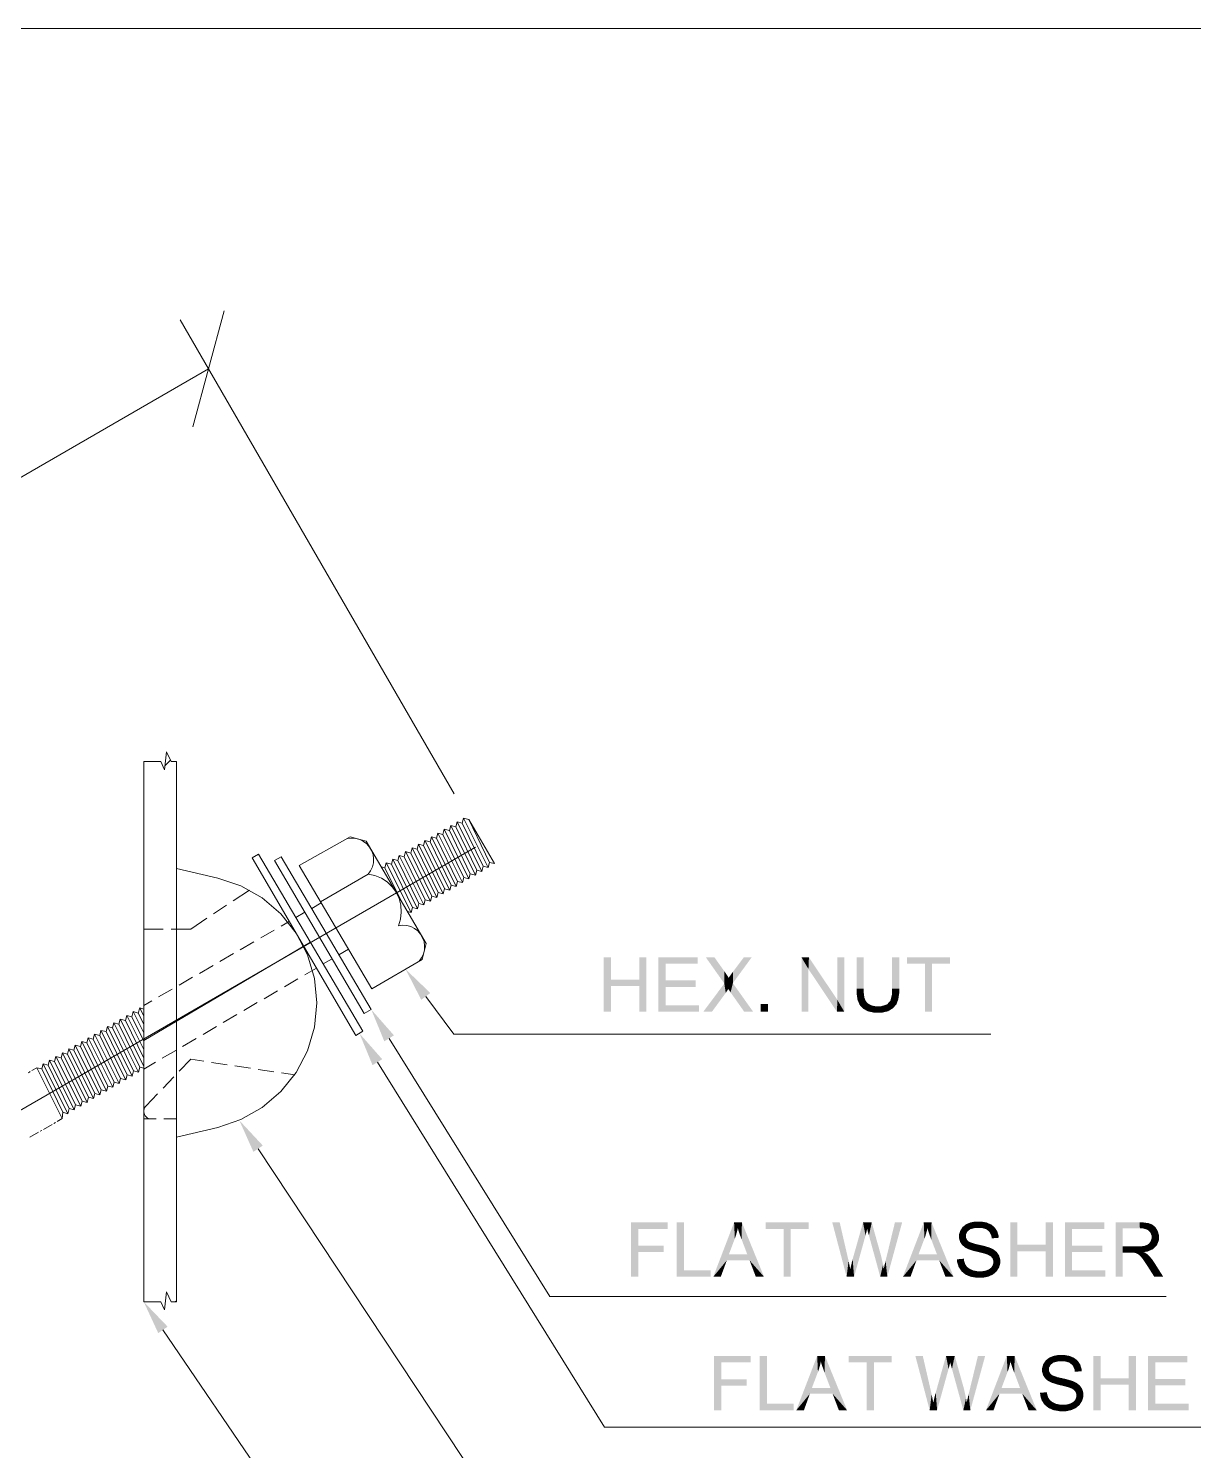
# Model space of a CAD drawing. Header units: millimetres. Extents: x 2 to 579, y 1 to 405.
# Drawn here: x 251.47 to 270, y 109.97 to 132.58 of the extents above; entities that cross this region are included whole.
import ezdxf

# ---------------------------------------------------------------- set-up
doc = ezdxf.new("R2010")
doc.units = ezdxf.units.MM
doc.linetypes.add('XKITLINE00', pattern=[0])
doc.layers.add('LinkedObject', color=7, linetype='Continuous', lineweight=0)

# ---------------------------------------------------------------- blocks, each defined once
blk = doc.blocks.new('*A4')
at = {"layer": 'LinkedObject'}
for color, points in [(7, [(260.732, 117.457), (260.618, 116.948), (260.618, 117.812)]), (7, [(260.732, 117.457), (260.618, 117.812), (260.732, 117.812)]), (7, [(261.296, 117.812), (261.182, 117.457), (261.182, 117.812)]), (7, [(261.182, 117.355), (261.182, 117.457), (261.296, 117.812)]), (7, [(261.182, 117.355), (261.296, 117.812), (261.296, 116.948)]), (7, [(261.602, 117.445), (261.488, 116.948), (261.488, 117.812)]), (7, [(261.602, 117.445), (261.488, 117.812), (261.602, 117.71)]), (7, [(262.112, 117.71), (261.488, 117.812), (262.112, 117.812)]), (7, [(261.602, 117.71), (261.488, 117.812), (262.112, 117.71)]), (7, [(262.379, 117.812), (262.536, 117.396), (262.242, 117.812)]), (7, [(262.536, 117.591), (262.536, 117.396), (262.379, 117.812)]), (7, [(262.671, 117.402), (262.672, 117.582), (262.97, 117.812)]), (7, [(262.97, 117.812), (262.672, 117.582), (262.846, 117.812)]), (7, [(263.763, 117.812), (263.873, 117.626), (263.763, 116.948)]), (7, [(263.873, 117.626), (263.763, 117.812), (263.881, 117.812)]), (7, [(263.873, 117.626), (263.881, 117.812), (264.326, 116.948)]), (7, [(264.326, 116.948), (263.881, 117.812), (264.334, 117.134)]), (7, [(264.443, 117.812), (264.334, 117.134), (264.334, 117.812)]), (7, [(264.443, 116.948), (264.334, 117.134), (264.443, 117.812)]), (7, [(264.752, 117.812), (264.638, 117.313), (264.638, 117.812)]), (7, [(264.752, 117.313), (264.638, 117.313), (264.752, 117.812)]), (7, [(265.317, 117.812), (265.203, 117.313), (265.203, 117.812)]), (7, [(265.317, 117.313), (265.203, 117.313), (265.317, 117.812)]), (7, [(265.442, 117.812), (265.726, 117.71), (265.442, 117.71)]), (7, [(265.84, 117.71), (265.726, 117.71), (265.442, 117.812)]), (7, [(265.84, 117.71), (265.442, 117.812), (266.126, 117.812)]), (7, [(265.84, 117.71), (266.126, 117.812), (266.126, 117.71)]), (6, [(257.861, 117.246), (257.717, 117.138), (257.467, 117.625)]), (7, [(262.561, 117.556), (262.536, 117.396), (262.536, 117.591)]), (7, [(262.672, 117.582), (262.671, 117.402), (262.653, 117.556)]), (7, [(263.763, 116.948), (263.873, 117.626), (263.873, 116.948)]), (7, [(265.726, 116.948), (265.84, 117.71), (265.84, 116.948)]), (7, [(265.726, 117.71), (265.84, 117.71), (265.726, 116.948)]), (7, [(260.732, 117.355), (260.618, 116.948), (260.732, 117.457)]), (7, [(260.618, 116.948), (260.732, 117.355), (260.732, 116.948)]), (7, [(260.732, 117.457), (261.182, 117.355), (260.732, 117.355)]), (7, [(261.182, 117.457), (261.182, 117.355), (260.732, 117.457)]), (7, [(261.182, 117.355), (261.296, 116.948), (261.182, 116.948)]), (7, [(261.602, 117.343), (261.488, 116.948), (261.602, 117.445)]), (7, [(262.08, 117.343), (261.602, 117.445), (262.08, 117.445)]), (7, [(261.602, 117.343), (261.602, 117.445), (262.08, 117.343)]), (7, [(262.536, 117.396), (262.558, 117.247), (262.202, 116.948)]), (7, [(262.595, 117.504), (262.536, 117.396), (262.561, 117.556)]), (7, [(262.605, 117.485), (262.536, 117.396), (262.595, 117.504)]), (7, [(262.536, 117.396), (262.605, 117.485), (262.671, 117.402)]), (7, [(262.671, 117.402), (262.599, 117.309), (262.536, 117.396)]), (7, [(262.558, 117.247), (262.536, 117.396), (262.564, 117.256)]), (7, [(262.564, 117.256), (262.536, 117.396), (262.585, 117.287)]), (7, [(262.585, 117.287), (262.536, 117.396), (262.599, 117.309)]), (7, [(262.599, 117.309), (262.671, 117.402), (262.608, 117.296)]), (7, [(262.619, 117.508), (262.671, 117.402), (262.605, 117.485)]), (7, [(262.608, 117.296), (262.671, 117.402), (262.626, 117.269)]), (7, [(262.653, 117.556), (262.671, 117.402), (262.619, 117.508)]), (7, [(262.626, 117.269), (262.671, 117.402), (262.635, 117.256)]), (7, [(262.635, 117.256), (262.671, 117.402), (262.852, 116.948)]), (7, [(262.852, 116.948), (262.671, 117.402), (262.994, 116.948)]), (7, [(261.602, 117.05), (261.488, 116.948), (261.602, 117.343)]), (7, [(262.202, 116.948), (262.558, 117.247), (262.339, 116.948)]), (7, [(264.334, 117.134), (264.443, 116.948), (264.326, 116.948)]), (7, [(264.752, 117.313), (264.638, 117.244), (264.638, 117.313)]), (7, [(264.752, 117.257), (264.638, 117.244), (264.752, 117.313)]), (7, [(264.752, 117.257), (264.671, 117.096), (264.638, 117.244)]), (7, [(264.638, 117.244), (264.671, 117.096), (264.654, 117.136)]), (7, [(264.762, 117.174), (264.671, 117.096), (264.752, 117.257)]), (7, [(264.671, 117.096), (264.762, 117.174), (264.773, 117.147)]), (7, [(264.783, 117.12), (264.671, 117.096), (264.773, 117.147)]), (7, [(264.783, 117.12), (264.781, 116.975), (264.671, 117.096)]), (7, [(264.819, 117.079), (264.781, 116.975), (264.783, 117.12)]), (7, [(265.287, 117.106), (265.149, 117.093), (265.176, 117.122)]), (7, [(265.176, 117.122), (265.317, 117.313), (265.287, 117.106)]), (7, [(265.203, 117.232), (265.317, 117.313), (265.176, 117.122)]), (7, [(265.317, 117.313), (265.203, 117.232), (265.203, 117.313)]), (7, [(265.287, 117.106), (265.317, 117.313), (265.302, 117.144)]), (7, [(265.302, 117.144), (265.317, 117.313), (265.317, 117.247)]), (6, [(257.283, 116.572), (257.13, 116.477), (256.922, 116.983)]), (7, [(261.488, 116.948), (261.602, 117.05), (262.132, 116.948)]), (7, [(262.132, 116.948), (261.602, 117.05), (262.132, 117.05)]), (7, [(263.232, 117.069), (263.111, 116.948), (263.111, 117.069)]), (7, [(263.232, 116.948), (263.111, 116.948), (263.232, 117.069)]), (7, [(264.671, 117.096), (264.781, 116.975), (264.687, 117.056)]), (7, [(264.687, 117.056), (264.781, 116.975), (264.742, 116.996)]), (7, [(264.781, 116.975), (264.819, 117.079), (264.845, 117.065)]), (7, [(264.87, 117.05), (264.781, 116.975), (264.845, 117.065)]), (7, [(264.87, 117.05), (264.979, 116.933), (264.781, 116.975)]), (7, [(264.781, 116.975), (264.979, 116.933), (264.819, 116.954)]), (7, [(264.819, 116.954), (264.979, 116.933), (264.919, 116.933)]), (7, [(264.932, 117.036), (264.979, 116.933), (264.87, 117.05)]), (7, [(264.979, 116.933), (264.932, 117.036), (264.969, 117.036)]), (7, [(265.032, 117.036), (264.979, 116.933), (264.969, 117.036)]), (7, [(264.979, 116.933), (265.032, 117.036), (265.042, 116.933)]), (7, [(265.181, 116.981), (265.032, 117.036), (265.122, 117.064)]), (7, [(265.143, 116.957), (265.032, 117.036), (265.181, 116.981)]), (7, [(265.042, 116.933), (265.032, 117.036), (265.143, 116.957)]), (7, [(265.149, 117.093), (265.219, 117.005), (265.122, 117.064)]), (7, [(265.122, 117.064), (265.219, 117.005), (265.181, 116.981)]), (7, [(265.273, 117.067), (265.149, 117.093), (265.287, 117.106)]), (7, [(265.219, 117.005), (265.149, 117.093), (265.273, 117.067)]), (6, [(257.096, 116.193), (256.943, 116.098), (256.734, 116.604)]), (6, [(255.198, 114.82), (255.048, 114.721), (254.825, 115.22)]), (7, [(261.167, 113.228), (261.053, 112.734), (261.053, 113.598)]), (7, [(261.167, 113.228), (261.053, 113.598), (261.167, 113.496)]), (7, [(261.635, 113.496), (261.053, 113.598), (261.635, 113.598)]), (7, [(261.167, 113.496), (261.053, 113.598), (261.635, 113.496)]), (7, [(261.893, 113.598), (261.779, 112.734), (261.779, 113.598)]), (7, [(261.893, 112.836), (261.779, 112.734), (261.893, 113.598)]), (7, [(262.691, 113.598), (262.703, 113.342), (262.36, 112.734)]), (7, [(262.703, 113.342), (262.691, 113.598), (262.718, 113.383)]), (7, [(262.718, 113.383), (262.691, 113.598), (262.741, 113.465)]), (7, [(262.741, 113.465), (262.691, 113.598), (262.75, 113.507)]), (7, [(262.815, 113.598), (262.75, 113.507), (262.691, 113.598)]), (7, [(262.75, 113.507), (262.815, 113.598), (262.76, 113.472)]), (7, [(262.76, 113.472), (262.815, 113.598), (262.79, 113.382)]), (7, [(262.79, 113.382), (262.815, 113.598), (262.811, 113.327)]), (7, [(262.811, 113.327), (262.815, 113.598), (262.901, 113.089)]), (7, [(262.901, 113.089), (262.815, 113.598), (262.937, 112.995)]), (7, [(262.937, 112.995), (262.815, 113.598), (263.167, 112.734)]), (7, [(263.194, 113.598), (263.478, 113.496), (263.194, 113.496)]), (7, [(263.592, 113.496), (263.478, 113.496), (263.194, 113.598)]), (7, [(263.592, 113.496), (263.194, 113.598), (263.878, 113.598)]), (7, [(263.592, 113.496), (263.878, 113.598), (263.878, 113.496)]), (7, [(264.37, 113.598), (264.48, 112.734), (264.252, 113.598)]), (7, [(264.501, 113.031), (264.48, 112.734), (264.37, 113.598)]), (7, [(264.741, 113.598), (264.781, 113.392), (264.576, 113.014)]), (7, [(264.781, 113.392), (264.741, 113.598), (264.786, 113.413)]), (7, [(264.786, 113.413), (264.741, 113.598), (264.799, 113.463)]), (7, [(264.799, 113.463), (264.741, 113.598), (264.807, 113.493)]), (7, [(264.879, 113.598), (264.807, 113.493), (264.741, 113.598)]), (7, [(264.807, 113.493), (264.879, 113.598), (264.809, 113.484)]), (7, [(264.809, 113.484), (264.879, 113.598), (264.823, 113.433)]), (7, [(264.823, 113.433), (264.879, 113.598), (264.835, 113.392)]), (7, [(264.835, 113.392), (264.879, 113.598), (265.002, 113.16)]), (7, [(265.363, 113.598), (265.113, 113.042), (265.248, 113.598)]), (7, [(265.127, 112.734), (265.113, 113.042), (265.363, 113.598)]), (7, [(265.707, 113.598), (265.718, 113.342), (265.375, 112.734)]), (7, [(265.718, 113.342), (265.707, 113.598), (265.733, 113.383)]), (7, [(265.733, 113.383), (265.707, 113.598), (265.756, 113.465)]), (7, [(265.756, 113.465), (265.707, 113.598), (265.765, 113.507)]), (7, [(265.83, 113.598), (265.765, 113.507), (265.707, 113.598)]), (7, [(265.765, 113.507), (265.83, 113.598), (265.775, 113.472)]), (7, [(265.775, 113.472), (265.83, 113.598), (265.806, 113.382)]), (7, [(265.806, 113.382), (265.83, 113.598), (265.826, 113.327)]), (7, [(265.826, 113.327), (265.83, 113.598), (265.917, 113.089)]), (7, [(265.917, 113.089), (265.83, 113.598), (265.952, 112.995)]), (7, [(265.952, 112.995), (265.83, 113.598), (266.182, 112.734)]), (7, [(266.324, 113.525), (266.425, 113.473), (266.305, 113.496)]), (7, [(266.378, 113.568), (266.425, 113.473), (266.324, 113.525)]), (7, [(266.449, 113.492), (266.378, 113.568), (266.414, 113.583)]), (7, [(266.425, 113.473), (266.378, 113.568), (266.449, 113.492)]), (7, [(266.449, 113.598), (266.525, 113.511), (266.414, 113.583)]), (7, [(266.414, 113.583), (266.525, 113.511), (266.449, 113.492)]), (7, [(266.528, 113.612), (266.525, 113.511), (266.449, 113.598)]), (7, [(266.572, 113.612), (266.525, 113.511), (266.528, 113.612)]), (7, [(266.525, 113.511), (266.572, 113.612), (266.576, 113.511)]), (7, [(266.572, 113.612), (266.626, 113.511), (266.576, 113.511)]), (7, [(266.705, 113.597), (266.572, 113.612), (266.62, 113.612)]), (7, [(266.741, 113.581), (266.572, 113.612), (266.705, 113.597)]), (7, [(266.701, 113.49), (266.572, 113.612), (266.741, 113.581)]), (7, [(266.626, 113.511), (266.572, 113.612), (266.701, 113.49)]), (7, [(266.741, 113.581), (266.727, 113.469), (266.701, 113.49)]), (7, [(266.778, 113.566), (266.727, 113.469), (266.741, 113.581)]), (7, [(266.727, 113.469), (266.778, 113.566), (266.752, 113.448)]), (7, [(266.752, 113.448), (266.778, 113.566), (266.854, 113.49)]), (7, [(266.854, 113.49), (266.778, 113.566), (266.834, 113.52)]), (7, [(267.196, 113.243), (267.082, 112.734), (267.082, 113.598)]), (7, [(267.196, 113.243), (267.082, 113.598), (267.196, 113.598)]), (7, [(267.759, 113.598), (267.645, 113.243), (267.645, 113.598)]), (7, [(267.645, 113.141), (267.645, 113.243), (267.759, 113.598)]), (7, [(267.645, 113.141), (267.759, 113.598), (267.759, 112.734)]), (7, [(268.065, 113.231), (267.951, 112.734), (267.951, 113.598)]), (7, [(268.065, 113.231), (267.951, 113.598), (268.065, 113.496)]), (7, [(268.576, 113.496), (267.951, 113.598), (268.576, 113.598)]), (7, [(268.065, 113.496), (267.951, 113.598), (268.576, 113.496)]), (7, [(268.87, 113.217), (268.756, 112.734), (268.756, 113.598)]), (7, [(268.756, 113.598), (268.87, 113.503), (268.87, 113.217)]), (7, [(269.143, 113.503), (268.756, 113.598), (269.138, 113.598)]), (7, [(268.87, 113.503), (268.756, 113.598), (269.143, 113.503)]), (7, [(269.138, 113.598), (269.191, 113.503), (269.143, 113.503)]), (7, [(269.283, 113.586), (269.138, 113.598), (269.196, 113.598)]), (7, [(269.313, 113.574), (269.138, 113.598), (269.283, 113.586)]), (7, [(269.261, 113.483), (269.138, 113.598), (269.313, 113.574)]), (7, [(269.191, 113.503), (269.138, 113.598), (269.261, 113.483)]), (7, [(269.313, 113.574), (269.283, 113.463), (269.261, 113.483)]), (7, [(269.343, 113.563), (269.283, 113.463), (269.313, 113.574)]), (7, [(269.283, 113.463), (269.343, 113.563), (269.305, 113.443)]), (7, [(269.305, 113.443), (269.343, 113.563), (269.409, 113.492)]), (7, [(269.409, 113.492), (269.343, 113.563), (269.391, 113.522)]), (7, [(262.36, 112.734), (262.703, 113.342), (262.608, 113.089)]), (7, [(263.478, 112.734), (263.592, 113.496), (263.592, 112.734)]), (7, [(263.478, 113.496), (263.592, 113.496), (263.478, 112.734)]), (7, [(264.576, 113.014), (264.781, 113.392), (264.599, 112.734)]), (7, [(265.002, 113.16), (265.015, 112.734), (264.835, 113.392)]), (7, [(265.375, 112.734), (265.718, 113.342), (265.623, 113.089)]), (7, [(266.305, 113.496), (266.268, 113.374), (266.287, 113.468)]), (7, [(266.402, 113.454), (266.268, 113.374), (266.305, 113.496)]), (7, [(266.287, 113.468), (266.268, 113.374), (266.268, 113.407)]), (7, [(266.378, 113.408), (266.268, 113.374), (266.402, 113.454)]), (7, [(266.268, 113.374), (266.378, 113.408), (266.378, 113.382)]), (7, [(266.378, 113.358), (266.268, 113.374), (266.378, 113.382)]), (7, [(266.268, 113.374), (266.378, 113.358), (266.268, 113.344)]), (7, [(266.268, 113.344), (266.378, 113.358), (266.283, 113.29)]), (7, [(266.283, 113.29), (266.378, 113.358), (266.298, 113.266)]), (7, [(266.298, 113.266), (266.378, 113.358), (266.395, 113.32)]), (7, [(266.395, 113.32), (266.36, 113.202), (266.298, 113.266)]), (7, [(266.305, 113.496), (266.425, 113.473), (266.402, 113.454)]), (7, [(266.411, 113.305), (266.36, 113.202), (266.395, 113.32)]), (7, [(266.36, 113.202), (266.411, 113.305), (266.39, 113.186)]), (7, [(266.39, 113.186), (266.411, 113.305), (266.428, 113.29)]), (7, [(266.39, 113.186), (266.428, 113.29), (266.414, 113.173)]), (7, [(266.414, 113.173), (266.428, 113.29), (266.497, 113.146)]), (7, [(266.497, 113.146), (266.428, 113.29), (266.514, 113.259)]), (7, [(266.854, 113.49), (266.782, 113.386), (266.752, 113.448)]), (7, [(266.874, 113.46), (266.782, 113.386), (266.854, 113.49)]), (7, [(266.895, 113.392), (266.782, 113.386), (266.874, 113.46)]), (7, [(266.896, 113.354), (266.782, 113.386), (266.895, 113.392)]), (7, [(266.782, 113.386), (266.896, 113.354), (266.787, 113.345)]), (7, [(269.305, 113.285), (269.386, 113.207), (269.293, 113.267)]), (7, [(269.409, 113.492), (269.328, 113.393), (269.305, 113.443)]), (7, [(269.316, 113.303), (269.386, 113.207), (269.305, 113.285)]), (7, [(269.316, 113.303), (269.445, 113.362), (269.386, 113.207)]), (7, [(269.328, 113.341), (269.445, 113.362), (269.316, 113.303)]), (7, [(269.427, 113.463), (269.328, 113.393), (269.409, 113.492)]), (7, [(269.445, 113.398), (269.328, 113.393), (269.427, 113.463)]), (7, [(269.445, 113.362), (269.328, 113.393), (269.445, 113.398)]), (7, [(269.328, 113.393), (269.445, 113.362), (269.328, 113.362)]), (7, [(269.445, 113.362), (269.328, 113.341), (269.328, 113.362)]), (7, [(269.386, 113.207), (269.445, 113.362), (269.415, 113.238)]), (7, [(269.415, 113.238), (269.445, 113.362), (269.445, 113.316)]), (7, [(261.167, 113.126), (261.053, 112.734), (261.167, 113.228)]), (7, [(261.053, 112.734), (261.167, 113.126), (261.167, 112.734)]), (7, [(261.572, 113.126), (261.167, 113.228), (261.572, 113.228)]), (7, [(261.167, 113.126), (261.167, 113.228), (261.572, 113.126)]), (7, [(262.575, 112.995), (262.36, 112.734), (262.608, 113.089)]), (7, [(262.608, 113.089), (262.937, 112.995), (262.575, 112.995)]), (7, [(262.901, 113.089), (262.937, 112.995), (262.608, 113.089)]), (7, [(265.025, 113.079), (265.015, 112.734), (265.002, 113.16)]), (7, [(265.059, 112.926), (265.015, 112.734), (265.025, 113.079)]), (7, [(265.591, 112.995), (265.375, 112.734), (265.623, 113.089)]), (7, [(265.623, 113.089), (265.952, 112.995), (265.591, 112.995)]), (7, [(265.917, 113.089), (265.952, 112.995), (265.623, 113.089)]), (7, [(266.298, 113.266), (266.36, 113.202), (266.314, 113.242)]), (7, [(266.497, 113.146), (266.514, 113.259), (266.557, 113.132)]), (7, [(266.557, 113.132), (266.514, 113.259), (266.584, 113.243)]), (7, [(266.557, 113.132), (266.584, 113.243), (266.616, 113.118)]), (7, [(266.616, 113.118), (266.584, 113.243), (266.653, 113.228)]), (7, [(266.616, 113.118), (266.653, 113.228), (266.693, 113.097)]), (7, [(266.693, 113.097), (266.653, 113.228), (266.711, 113.09)]), (7, [(266.711, 113.09), (266.653, 113.228), (266.738, 113.079)]), (7, [(266.749, 113.2), (266.738, 113.079), (266.653, 113.228)]), (7, [(266.775, 113.188), (266.738, 113.079), (266.749, 113.2)]), (7, [(266.738, 113.079), (266.775, 113.188), (266.777, 113.054)]), (7, [(266.777, 113.054), (266.775, 113.188), (266.813, 113.171)]), (7, [(266.777, 113.054), (266.813, 113.171), (266.789, 113.039)]), (7, [(266.789, 113.039), (266.813, 113.171), (266.801, 113.024)]), (7, [(266.813, 113.171), (266.886, 113.1), (266.801, 113.024)]), (7, [(266.801, 113.024), (266.886, 113.1), (266.813, 112.988)]), (7, [(266.886, 113.1), (266.813, 113.171), (266.868, 113.127)]), (7, [(266.813, 112.988), (266.886, 113.1), (266.904, 113.074)]), (7, [(266.813, 112.988), (266.904, 113.074), (266.813, 112.968)]), (7, [(266.813, 112.968), (266.904, 113.074), (266.813, 112.948)]), (7, [(266.904, 113.074), (266.922, 112.977), (266.813, 112.948)]), (7, [(266.922, 112.977), (266.904, 113.074), (266.922, 113.012)]), (7, [(267.196, 113.141), (267.082, 112.734), (267.196, 113.243)]), (7, [(267.082, 112.734), (267.196, 113.141), (267.196, 112.734)]), (7, [(267.196, 113.243), (267.645, 113.141), (267.196, 113.141)]), (7, [(267.645, 113.243), (267.645, 113.141), (267.196, 113.243)]), (7, [(267.645, 113.141), (267.759, 112.734), (267.645, 112.734)]), (7, [(268.065, 113.129), (267.951, 112.734), (268.065, 113.231)]), (7, [(268.065, 112.836), (267.951, 112.734), (268.065, 113.129)]), (7, [(268.544, 113.129), (268.065, 113.231), (268.544, 113.231)]), (7, [(268.065, 113.129), (268.065, 113.231), (268.544, 113.129)]), (7, [(268.87, 113.217), (268.87, 113.117), (268.756, 112.734)]), (7, [(268.756, 112.734), (268.87, 113.117), (268.87, 112.734)]), (7, [(269.002, 113.117), (268.87, 113.217), (269.115, 113.217)]), (7, [(268.87, 113.117), (268.87, 113.217), (269.002, 113.117)]), (7, [(269.002, 113.117), (269.115, 113.217), (269.024, 113.117)]), (7, [(269.024, 113.117), (269.115, 113.217), (269.056, 113.115)]), (7, [(269.056, 113.115), (269.115, 113.217), (269.066, 113.113)]), (7, [(269.066, 113.113), (269.115, 113.217), (269.079, 113.11)]), (7, [(269.079, 113.11), (269.115, 113.217), (269.105, 113.098)]), (7, [(269.105, 113.098), (269.115, 113.217), (269.154, 113.217)]), (7, [(269.105, 113.098), (269.154, 113.217), (269.118, 113.09)]), (7, [(269.154, 113.217), (269.202, 113.127), (269.118, 113.09)]), (7, [(269.118, 113.09), (269.202, 113.127), (269.13, 113.082)]), (7, [(269.202, 113.127), (269.159, 113.053), (269.13, 113.082)]), (7, [(269.215, 113.225), (269.202, 113.127), (269.154, 113.217)]), (7, [(269.225, 113.116), (269.159, 113.053), (269.202, 113.127)]), (7, [(269.159, 113.053), (269.225, 113.116), (269.176, 113.032)]), (7, [(269.176, 113.032), (269.225, 113.116), (269.192, 113.012)]), (7, [(269.192, 113.012), (269.225, 113.116), (269.271, 113.084)]), (7, [(269.271, 113.084), (269.233, 112.952), (269.192, 113.012)]), (7, [(269.202, 113.127), (269.215, 113.225), (269.264, 113.135)]), (7, [(269.237, 113.233), (269.386, 113.207), (269.215, 113.225)]), (7, [(269.356, 113.175), (269.215, 113.225), (269.386, 113.207)]), (7, [(269.264, 113.135), (269.215, 113.225), (269.356, 113.175)]), (7, [(269.271, 113.084), (269.225, 113.116), (269.259, 113.094)]), (7, [(269.296, 113.061), (269.233, 112.952), (269.271, 113.084)]), (7, [(269.343, 113.003), (269.233, 112.952), (269.296, 113.061)]), (7, [(269.26, 113.241), (269.386, 113.207), (269.237, 113.233)]), (7, [(269.386, 113.207), (269.26, 113.241), (269.293, 113.267)]), (7, [(261.779, 112.734), (261.893, 112.836), (262.318, 112.734)]), (7, [(262.318, 112.734), (261.893, 112.836), (262.318, 112.836)]), (7, [(262.36, 112.734), (262.575, 112.995), (262.48, 112.734)]), (7, [(262.937, 112.995), (263.167, 112.734), (263.037, 112.734)]), (7, [(264.512, 112.987), (264.48, 112.734), (264.501, 113.031)]), (7, [(264.53, 112.898), (264.48, 112.734), (264.512, 112.987)]), (7, [(264.537, 112.854), (264.48, 112.734), (264.53, 112.898)]), (7, [(264.537, 112.854), (264.599, 112.734), (264.48, 112.734)]), (7, [(264.554, 112.924), (264.599, 112.734), (264.537, 112.854)]), (7, [(264.573, 113.003), (264.599, 112.734), (264.554, 112.924)]), (7, [(264.576, 113.014), (264.599, 112.734), (264.573, 113.003)]), (7, [(265.069, 112.854), (265.015, 112.734), (265.059, 112.926)]), (7, [(265.069, 112.854), (265.127, 112.734), (265.015, 112.734)]), (7, [(265.078, 112.895), (265.127, 112.734), (265.069, 112.854)]), (7, [(265.1, 112.989), (265.127, 112.734), (265.078, 112.895)]), (7, [(265.113, 113.042), (265.127, 112.734), (265.1, 112.989)]), (7, [(265.375, 112.734), (265.591, 112.995), (265.496, 112.734)]), (7, [(265.952, 112.995), (266.182, 112.734), (266.052, 112.734)]), (7, [(266.348, 112.988), (266.236, 113.011), (266.344, 113.021)]), (7, [(266.236, 113.011), (266.284, 112.856), (266.237, 112.968)]), (7, [(266.348, 112.988), (266.284, 112.856), (266.236, 113.011)]), (7, [(266.237, 112.968), (266.284, 112.856), (266.261, 112.89)]), (7, [(266.366, 112.935), (266.284, 112.856), (266.348, 112.988)]), (7, [(266.284, 112.856), (266.366, 112.935), (266.306, 112.822)]), (7, [(266.306, 112.822), (266.366, 112.935), (266.368, 112.77)]), (7, [(266.38, 112.914), (266.368, 112.77), (266.366, 112.935)]), (7, [(266.394, 112.893), (266.368, 112.77), (266.38, 112.914)]), (7, [(266.394, 112.893), (266.408, 112.753), (266.368, 112.77)]), (7, [(266.437, 112.859), (266.408, 112.753), (266.394, 112.893)]), (7, [(266.408, 112.753), (266.437, 112.859), (266.447, 112.736)]), (7, [(266.466, 112.847), (266.447, 112.736), (266.437, 112.859)]), (7, [(266.496, 112.834), (266.447, 112.736), (266.466, 112.847)]), (7, [(266.496, 112.834), (266.545, 112.719), (266.447, 112.736)]), (7, [(266.562, 112.821), (266.545, 112.719), (266.496, 112.834)]), (7, [(266.689, 112.831), (266.77, 112.753), (266.631, 112.821)]), (7, [(266.714, 112.84), (266.863, 112.817), (266.689, 112.831)]), (7, [(266.807, 112.77), (266.689, 112.831), (266.863, 112.817)]), (7, [(266.77, 112.753), (266.689, 112.831), (266.807, 112.77)]), (7, [(266.739, 112.85), (266.863, 112.817), (266.714, 112.84)]), (7, [(266.776, 112.877), (266.883, 112.848), (266.739, 112.85)]), (7, [(266.739, 112.85), (266.883, 112.848), (266.863, 112.817)]), (7, [(266.788, 112.894), (266.903, 112.878), (266.776, 112.877)]), (7, [(266.883, 112.848), (266.776, 112.877), (266.903, 112.878)]), (7, [(266.8, 112.911), (266.903, 112.878), (266.788, 112.894)]), (7, [(266.8, 112.911), (266.922, 112.977), (266.903, 112.878)]), (7, [(266.813, 112.948), (266.922, 112.977), (266.8, 112.911)]), (7, [(266.903, 112.878), (266.922, 112.977), (266.922, 112.943)]), (7, [(267.951, 112.734), (268.065, 112.836), (268.596, 112.734)]), (7, [(268.596, 112.734), (268.065, 112.836), (268.596, 112.836)]), (7, [(269.233, 112.952), (269.343, 113.003), (269.258, 112.913)]), (7, [(269.258, 112.913), (269.343, 113.003), (269.366, 112.969)]), (7, [(269.258, 112.913), (269.366, 112.969), (269.372, 112.734)]), (7, [(269.372, 112.734), (269.366, 112.969), (269.515, 112.734)]), (7, [(266.562, 112.821), (266.604, 112.719), (266.545, 112.719)]), (7, [(266.599, 112.821), (266.604, 112.719), (266.562, 112.821)]), (7, [(266.599, 112.821), (266.65, 112.719), (266.604, 112.719)]), (7, [(266.631, 112.821), (266.65, 112.719), (266.599, 112.821)]), (7, [(266.631, 112.821), (266.77, 112.753), (266.65, 112.719)]), (7, [(266.65, 112.719), (266.77, 112.753), (266.733, 112.736)]), (6, [(253.684, 111.941), (253.535, 111.839), (253.305, 112.336)]), (7, [(262.488, 111.106), (262.374, 110.612), (262.374, 111.476)]), (7, [(262.488, 111.106), (262.374, 111.476), (262.488, 111.374)]), (7, [(262.956, 111.374), (262.374, 111.476), (262.956, 111.476)]), (7, [(262.488, 111.374), (262.374, 111.476), (262.956, 111.374)]), (7, [(263.213, 111.476), (263.099, 110.612), (263.099, 111.476)]), (7, [(263.213, 110.714), (263.099, 110.612), (263.213, 111.476)]), (7, [(264.012, 111.476), (264.024, 111.22), (263.68, 110.612)]), (7, [(264.024, 111.22), (264.012, 111.476), (264.038, 111.261)]), (7, [(264.038, 111.261), (264.012, 111.476), (264.062, 111.344)]), (7, [(264.062, 111.344), (264.012, 111.476), (264.07, 111.385)]), (7, [(264.135, 111.476), (264.07, 111.385), (264.012, 111.476)]), (7, [(264.07, 111.385), (264.135, 111.476), (264.08, 111.35)]), (7, [(264.08, 111.35), (264.135, 111.476), (264.111, 111.26)]), (7, [(264.111, 111.26), (264.135, 111.476), (264.131, 111.206)]), (7, [(264.131, 111.206), (264.135, 111.476), (264.222, 110.967)]), (7, [(264.222, 110.967), (264.135, 111.476), (264.257, 110.874)]), (7, [(264.257, 110.874), (264.135, 111.476), (264.488, 110.612)]), (7, [(264.515, 111.476), (264.799, 111.374), (264.515, 111.374)]), (7, [(264.913, 111.374), (264.799, 111.374), (264.515, 111.476)]), (7, [(264.913, 111.374), (264.515, 111.476), (265.199, 111.476)]), (7, [(264.913, 111.374), (265.199, 111.476), (265.199, 111.374)]), (7, [(265.691, 111.476), (265.801, 110.612), (265.573, 111.476)]), (7, [(265.822, 110.909), (265.801, 110.612), (265.691, 111.476)]), (7, [(266.061, 111.476), (266.101, 111.27), (265.897, 110.892)]), (7, [(266.101, 111.27), (266.061, 111.476), (266.107, 111.291)]), (7, [(266.107, 111.291), (266.061, 111.476), (266.12, 111.342)]), (7, [(266.12, 111.342), (266.061, 111.476), (266.127, 111.372)]), (7, [(266.199, 111.476), (266.127, 111.372), (266.061, 111.476)]), (7, [(266.127, 111.372), (266.199, 111.476), (266.13, 111.362)]), (7, [(266.13, 111.362), (266.199, 111.476), (266.143, 111.311)]), (7, [(266.143, 111.311), (266.199, 111.476), (266.155, 111.27)]), (7, [(266.155, 111.27), (266.199, 111.476), (266.322, 111.038)]), (7, [(266.683, 111.476), (266.433, 110.921), (266.568, 111.476)]), (7, [(266.447, 110.612), (266.433, 110.921), (266.683, 111.476)]), (7, [(267.027, 111.476), (267.039, 111.22), (266.696, 110.612)]), (7, [(267.039, 111.22), (267.027, 111.476), (267.054, 111.261)]), (7, [(267.054, 111.261), (267.027, 111.476), (267.077, 111.344)]), (7, [(267.077, 111.344), (267.027, 111.476), (267.085, 111.385)]), (7, [(267.151, 111.476), (267.085, 111.385), (267.027, 111.476)]), (7, [(267.085, 111.385), (267.151, 111.476), (267.096, 111.35)]), (7, [(267.096, 111.35), (267.151, 111.476), (267.126, 111.26)]), (7, [(267.126, 111.26), (267.151, 111.476), (267.147, 111.206)]), (7, [(267.147, 111.206), (267.151, 111.476), (267.237, 110.967)]), (7, [(267.237, 110.967), (267.151, 111.476), (267.273, 110.874)]), (7, [(267.273, 110.874), (267.151, 111.476), (267.503, 110.612)]), (7, [(267.77, 111.476), (267.845, 111.39), (267.734, 111.461)]), (7, [(267.849, 111.491), (267.845, 111.39), (267.77, 111.476)]), (7, [(267.893, 111.491), (267.845, 111.39), (267.849, 111.491)]), (7, [(267.845, 111.39), (267.893, 111.491), (267.897, 111.39)]), (7, [(267.893, 111.491), (267.947, 111.39), (267.897, 111.39)]), (7, [(268.025, 111.475), (267.893, 111.491), (267.941, 111.491)]), (7, [(268.062, 111.46), (267.893, 111.491), (268.025, 111.475)]), (7, [(268.022, 111.369), (267.893, 111.491), (268.062, 111.46)]), (7, [(267.947, 111.39), (267.893, 111.491), (268.022, 111.369)]), (7, [(268.517, 111.121), (268.403, 110.612), (268.403, 111.476)]), (7, [(268.517, 111.121), (268.403, 111.476), (268.517, 111.476)]), (7, [(269.08, 111.476), (268.966, 111.121), (268.966, 111.476)]), (7, [(268.966, 111.019), (268.966, 111.121), (269.08, 111.476)]), (7, [(268.966, 111.019), (269.08, 111.476), (269.08, 110.612)]), (7, [(269.386, 111.11), (269.272, 110.612), (269.272, 111.476)]), (7, [(269.386, 111.11), (269.272, 111.476), (269.386, 111.374)]), (7, [(269.897, 111.374), (269.272, 111.476), (269.897, 111.476)]), (7, [(269.386, 111.374), (269.272, 111.476), (269.897, 111.374)]), (7, [(264.799, 110.612), (264.913, 111.374), (264.913, 110.612)]), (7, [(264.799, 111.374), (264.913, 111.374), (264.799, 110.612)]), (7, [(265.897, 110.892), (266.101, 111.27), (265.919, 110.612)]), (7, [(266.322, 111.038), (266.336, 110.612), (266.155, 111.27)]), (7, [(267.626, 111.375), (267.589, 111.252), (267.607, 111.346)]), (7, [(267.722, 111.333), (267.589, 111.252), (267.626, 111.375)]), (7, [(267.607, 111.346), (267.589, 111.252), (267.589, 111.285)]), (7, [(267.698, 111.287), (267.589, 111.252), (267.722, 111.333)]), (7, [(267.589, 111.252), (267.698, 111.287), (267.698, 111.26)]), (7, [(267.698, 111.237), (267.589, 111.252), (267.698, 111.26)]), (7, [(267.589, 111.252), (267.698, 111.237), (267.589, 111.223)]), (7, [(267.644, 111.403), (267.746, 111.352), (267.626, 111.375)]), (7, [(267.626, 111.375), (267.746, 111.352), (267.722, 111.333)]), (7, [(267.699, 111.447), (267.746, 111.352), (267.644, 111.403)]), (7, [(267.77, 111.371), (267.699, 111.447), (267.734, 111.461)]), (7, [(267.746, 111.352), (267.699, 111.447), (267.77, 111.371)]), (7, [(267.734, 111.461), (267.845, 111.39), (267.77, 111.371)]), (7, [(268.062, 111.46), (268.047, 111.348), (268.022, 111.369)]), (7, [(268.098, 111.444), (268.047, 111.348), (268.062, 111.46)]), (7, [(268.047, 111.348), (268.098, 111.444), (268.073, 111.327)]), (7, [(268.073, 111.327), (268.098, 111.444), (268.175, 111.369)]), (7, [(268.175, 111.369), (268.103, 111.265), (268.073, 111.327)]), (7, [(268.175, 111.369), (268.098, 111.444), (268.155, 111.399)]), (7, [(268.194, 111.339), (268.103, 111.265), (268.175, 111.369)]), (7, [(268.215, 111.27), (268.103, 111.265), (268.194, 111.339)]), (7, [(268.217, 111.232), (268.103, 111.265), (268.215, 111.27)]), (7, [(268.103, 111.265), (268.217, 111.232), (268.107, 111.224)]), (7, [(262.488, 111.004), (262.374, 110.612), (262.488, 111.106)]), (7, [(262.893, 111.004), (262.488, 111.106), (262.893, 111.106)]), (7, [(262.488, 111.004), (262.488, 111.106), (262.893, 111.004)]), (7, [(263.68, 110.612), (264.024, 111.22), (263.928, 110.967)]), (7, [(266.345, 110.957), (266.336, 110.612), (266.322, 111.038)]), (7, [(266.696, 110.612), (267.039, 111.22), (266.944, 110.967)]), (7, [(267.589, 111.223), (267.698, 111.237), (267.604, 111.169)]), (7, [(267.604, 111.169), (267.698, 111.237), (267.619, 111.145)]), (7, [(267.619, 111.145), (267.698, 111.237), (267.715, 111.198)]), (7, [(267.715, 111.198), (267.68, 111.08), (267.619, 111.145)]), (7, [(267.619, 111.145), (267.68, 111.08), (267.634, 111.121)]), (7, [(267.732, 111.183), (267.68, 111.08), (267.715, 111.198)]), (7, [(267.68, 111.08), (267.732, 111.183), (267.711, 111.064)]), (7, [(267.711, 111.064), (267.732, 111.183), (267.749, 111.168)]), (7, [(267.711, 111.064), (267.749, 111.168), (267.735, 111.052)]), (7, [(267.735, 111.052), (267.749, 111.168), (267.818, 111.025)]), (7, [(267.818, 111.025), (267.749, 111.168), (267.835, 111.137)]), (7, [(267.818, 111.025), (267.835, 111.137), (267.878, 111.01)]), (7, [(267.878, 111.01), (267.835, 111.137), (267.904, 111.122)]), (7, [(267.878, 111.01), (267.904, 111.122), (267.937, 110.996)]), (7, [(267.937, 110.996), (267.904, 111.122), (267.974, 111.106)]), (7, [(267.937, 110.996), (267.974, 111.106), (268.014, 110.975)]), (7, [(268.014, 110.975), (267.974, 111.106), (268.031, 110.968)]), (7, [(268.031, 110.968), (267.974, 111.106), (268.058, 110.958)]), (7, [(268.07, 111.078), (268.058, 110.958), (267.974, 111.106)]), (7, [(268.095, 111.067), (268.058, 110.958), (268.07, 111.078)]), (7, [(268.058, 110.958), (268.095, 111.067), (268.097, 110.932)]), (7, [(268.097, 110.932), (268.095, 111.067), (268.133, 111.049)]), (7, [(268.097, 110.932), (268.133, 111.049), (268.109, 110.917)]), (7, [(268.109, 110.917), (268.133, 111.049), (268.121, 110.902)]), (7, [(268.133, 111.049), (268.207, 110.979), (268.121, 110.902)]), (7, [(268.207, 110.979), (268.133, 111.049), (268.189, 111.005)]), (7, [(268.517, 111.019), (268.403, 110.612), (268.517, 111.121)]), (7, [(268.403, 110.612), (268.517, 111.019), (268.517, 110.612)]), (7, [(268.517, 111.121), (268.966, 111.019), (268.517, 111.019)]), (7, [(268.966, 111.121), (268.966, 111.019), (268.517, 111.121)]), (7, [(268.966, 111.019), (269.08, 110.612), (268.966, 110.612)]), (7, [(269.386, 111.008), (269.272, 110.612), (269.386, 111.11)]), (7, [(269.865, 111.008), (269.386, 111.11), (269.865, 111.11)]), (7, [(269.386, 111.008), (269.386, 111.11), (269.865, 111.008)]), (7, [(262.374, 110.612), (262.488, 111.004), (262.488, 110.612)]), (7, [(263.896, 110.874), (263.68, 110.612), (263.928, 110.967)]), (7, [(263.68, 110.612), (263.896, 110.874), (263.801, 110.612)]), (7, [(263.928, 110.967), (264.257, 110.874), (263.896, 110.874)]), (7, [(264.222, 110.967), (264.257, 110.874), (263.928, 110.967)]), (7, [(264.257, 110.874), (264.488, 110.612), (264.357, 110.612)]), (7, [(265.832, 110.865), (265.801, 110.612), (265.822, 110.909)]), (7, [(265.85, 110.777), (265.801, 110.612), (265.832, 110.865)]), (7, [(265.874, 110.802), (265.919, 110.612), (265.858, 110.733)]), (7, [(265.894, 110.882), (265.919, 110.612), (265.874, 110.802)]), (7, [(265.897, 110.892), (265.919, 110.612), (265.894, 110.882)]), (7, [(266.379, 110.804), (266.336, 110.612), (266.345, 110.957)]), (7, [(266.39, 110.733), (266.336, 110.612), (266.379, 110.804)]), (7, [(266.42, 110.868), (266.447, 110.612), (266.398, 110.774)]), (7, [(266.433, 110.921), (266.447, 110.612), (266.42, 110.868)]), (7, [(266.911, 110.874), (266.696, 110.612), (266.944, 110.967)]), (7, [(266.696, 110.612), (266.911, 110.874), (266.816, 110.612)]), (7, [(266.944, 110.967), (267.273, 110.874), (266.911, 110.874)]), (7, [(267.237, 110.967), (267.273, 110.874), (266.944, 110.967)]), (7, [(267.273, 110.874), (267.503, 110.612), (267.373, 110.612)]), (7, [(267.669, 110.866), (267.557, 110.889), (267.665, 110.899)]), (7, [(267.557, 110.889), (267.604, 110.734), (267.558, 110.846)]), (7, [(267.669, 110.866), (267.604, 110.734), (267.557, 110.889)]), (7, [(267.558, 110.846), (267.604, 110.734), (267.582, 110.769)]), (7, [(267.686, 110.813), (267.604, 110.734), (267.669, 110.866)]), (7, [(267.604, 110.734), (267.686, 110.813), (267.627, 110.7)]), (7, [(267.627, 110.7), (267.686, 110.813), (267.689, 110.649)]), (7, [(267.7, 110.792), (267.689, 110.649), (267.686, 110.813)]), (7, [(267.714, 110.772), (267.689, 110.649), (267.7, 110.792)]), (7, [(268.121, 110.789), (268.223, 110.756), (268.109, 110.772)]), (7, [(268.121, 110.902), (268.207, 110.979), (268.133, 110.867)]), (7, [(268.121, 110.789), (268.243, 110.856), (268.223, 110.756)]), (7, [(268.133, 110.826), (268.243, 110.856), (268.121, 110.789)]), (7, [(268.133, 110.867), (268.207, 110.979), (268.225, 110.952)]), (7, [(268.133, 110.867), (268.225, 110.952), (268.133, 110.846)]), (7, [(268.133, 110.846), (268.225, 110.952), (268.133, 110.826)]), (7, [(268.225, 110.952), (268.243, 110.856), (268.133, 110.826)]), (7, [(268.223, 110.756), (268.243, 110.856), (268.243, 110.821)]), (7, [(268.243, 110.856), (268.225, 110.952), (268.243, 110.891)]), (7, [(269.386, 110.714), (269.272, 110.612), (269.386, 111.008)]), (7, [(263.099, 110.612), (263.213, 110.714), (263.639, 110.612)]), (7, [(263.639, 110.612), (263.213, 110.714), (263.639, 110.714)]), (7, [(265.858, 110.733), (265.801, 110.612), (265.85, 110.777)]), (7, [(265.858, 110.733), (265.919, 110.612), (265.801, 110.612)]), (7, [(266.39, 110.733), (266.447, 110.612), (266.336, 110.612)]), (7, [(266.398, 110.774), (266.447, 110.612), (266.39, 110.733)]), (7, [(267.714, 110.772), (267.728, 110.632), (267.689, 110.649)]), (7, [(267.758, 110.738), (267.728, 110.632), (267.714, 110.772)]), (7, [(267.728, 110.632), (267.758, 110.738), (267.768, 110.614)]), (7, [(267.787, 110.725), (267.768, 110.614), (267.758, 110.738)]), (7, [(267.816, 110.712), (267.768, 110.614), (267.787, 110.725)]), (7, [(267.816, 110.712), (267.866, 110.597), (267.768, 110.614)]), (7, [(267.882, 110.699), (267.866, 110.597), (267.816, 110.712)]), (7, [(267.882, 110.699), (267.924, 110.597), (267.866, 110.597)]), (7, [(267.919, 110.699), (267.924, 110.597), (267.882, 110.699)]), (7, [(267.919, 110.699), (267.97, 110.597), (267.924, 110.597)]), (7, [(267.952, 110.699), (267.97, 110.597), (267.919, 110.699)]), (7, [(268.009, 110.709), (268.09, 110.631), (267.952, 110.699)]), (7, [(267.952, 110.699), (268.09, 110.631), (267.97, 110.597)]), (7, [(267.97, 110.597), (268.09, 110.631), (268.053, 110.614)]), (7, [(268.034, 110.719), (268.184, 110.696), (268.009, 110.709)]), (7, [(268.127, 110.648), (268.009, 110.709), (268.184, 110.696)]), (7, [(268.09, 110.631), (268.009, 110.709), (268.127, 110.648)]), (7, [(268.059, 110.729), (268.184, 110.696), (268.034, 110.719)]), (7, [(268.097, 110.755), (268.203, 110.726), (268.059, 110.729)]), (7, [(268.059, 110.729), (268.203, 110.726), (268.184, 110.696)]), (7, [(268.109, 110.772), (268.223, 110.756), (268.097, 110.755)]), (7, [(268.203, 110.726), (268.097, 110.755), (268.223, 110.756)]), (7, [(269.272, 110.612), (269.386, 110.714), (269.916, 110.612)]), (7, [(269.916, 110.612), (269.386, 110.714), (269.916, 110.714)])]:
    blk.add_hatch(color=color, dxfattribs=at).paths.add_polyline_path(points, flags=17)
at = {"layer": 'LinkedObject', "color": 2, "linetype": 'XKITLINE00', "lineweight": 0}
for p, q in [((197.075, 132.581), (281.227, 132.581)), ((255.386, 119.351), (255.491, 119.412)), ((255.491, 119.412), (256.922, 116.983)), ((256.811, 116.918), (255.386, 119.351)), ((256.811, 116.918), (256.922, 116.983))]:
    blk.add_line(p, q, dxfattribs=at)
at = {"layer": 'LinkedObject', "color": 6, "linetype": 'XKITLINE00', "lineweight": 0}
for p, q in [((254.087, 126.246), (254.581, 128.09)), ((258.24, 120.41), (253.884, 127.947)), ((212.941, 103.244), (254.334, 127.168)), ((243.758, 111), (258.579, 119.566)), ((257.789, 117.192), (258.237, 116.59)), ((257.207, 116.524), (259.759, 112.421)), ((258.237, 116.59), (266.772, 116.59)), ((257.019, 116.146), (260.63, 110.341)), ((255.123, 114.77), (259.688, 107.877)), ((259.759, 112.421), (269.562, 112.421)), ((253.609, 111.89), (258.083, 105.332)), ((260.63, 110.341), (278.73, 110.341))]:
    blk.add_line(p, q, dxfattribs=at)
at = {"layer": 'LinkedObject', "color": 7, "linetype": 'XKITLINE00', "lineweight": 0}
for p, q in [((254.334, 127.168), (254.334, 127.168)), ((253.669, 121.081), (253.636, 120.794)), ((253.739, 120.925), (253.669, 121.081)), ((253.305, 112.336), (253.305, 120.925)), ((253.305, 120.925), (253.578, 120.925)), ((253.636, 120.794), (253.578, 120.925)), ((253.729, 120.948), (253.644, 120.863)), ((253.739, 120.925), (253.823, 120.925)), ((253.823, 120.925), (253.823, 112.336)), ((258.69, 119.631), (258.69, 119.631)), ((253.823, 119.224), (254.481, 119.072)), ((254.851, 118.949), (254.481, 119.072)), ((255.19, 118.757), (254.851, 118.949)), ((255.487, 118.503), (255.19, 118.757)), ((255.729, 118.198), (255.487, 118.503)), ((255.91, 117.852), (255.729, 118.198)), ((256.02, 117.478), (255.91, 117.852)), ((256.058, 117.09), (256.02, 117.478)), ((256.02, 116.702), (256.058, 117.09)), ((255.91, 116.328), (256.02, 116.702)), ((255.729, 115.982), (255.91, 116.328)), ((255.487, 115.677), (255.729, 115.982)), ((255.19, 115.424), (255.487, 115.677)), ((254.851, 115.232), (255.19, 115.424)), ((253.823, 114.956), (254.481, 115.108)), ((254.481, 115.108), (254.851, 115.232))]:
    blk.add_line(p, q, dxfattribs=at)
at = {"layer": 'LinkedObject', "color": 1, "linetype": 'XKITLINE00', "lineweight": 0}
for p, q in [((258.061, 119.768), (258.083, 119.848)), ((258.476, 119.059), (258.083, 119.848)), ((258.083, 119.848), (258.164, 119.827)), ((258.164, 119.827), (258.185, 119.907)), ((258.185, 119.907), (258.266, 119.886)), ((258.578, 119.119), (258.185, 119.907)), ((258.266, 119.886), (258.287, 119.967)), ((258.266, 119.886), (258.6, 119.2)), ((258.287, 119.967), (258.369, 119.945)), ((258.68, 119.179), (258.287, 119.967)), ((258.369, 119.945), (258.39, 120.026)), ((258.369, 119.945), (258.702, 119.26)), ((258.39, 120.026), (258.471, 120.005)), ((258.783, 119.239), (258.39, 120.026)), ((258.471, 120.005), (258.804, 119.32)), ((258.471, 120.005), (258.882, 119.303)), ((257.652, 119.53), (257.673, 119.611)), ((258.066, 118.824), (257.673, 119.611)), ((257.673, 119.611), (257.754, 119.59)), ((257.754, 119.59), (257.775, 119.67)), ((257.775, 119.67), (257.857, 119.649)), ((258.17, 118.88), (257.775, 119.67)), ((257.857, 119.649), (257.878, 119.73)), ((257.857, 119.649), (258.191, 118.961)), ((258.272, 118.94), (257.878, 119.73)), ((257.878, 119.73), (257.959, 119.708)), ((257.959, 119.708), (257.98, 119.789)), ((257.959, 119.708), (258.293, 119.021)), ((258.374, 119), (257.98, 119.789)), ((257.98, 119.789), (258.061, 119.768)), ((258.061, 119.768), (258.395, 119.081)), ((258.164, 119.827), (258.497, 119.14)), ((255.026, 119.393), (255.131, 119.454)), ((256.679, 116.571), (255.026, 119.393)), ((255.131, 119.454), (256.789, 116.638)), ((257.345, 119.353), (257.366, 119.433)), ((257.76, 118.645), (257.366, 119.433)), ((257.366, 119.433), (257.447, 119.412)), ((257.447, 119.412), (257.468, 119.493)), ((257.447, 119.412), (257.781, 118.725)), ((257.862, 118.704), (257.468, 119.493)), ((257.468, 119.493), (257.549, 119.471)), ((257.549, 119.471), (257.571, 119.552)), ((257.549, 119.471), (257.883, 118.785)), ((257.964, 118.764), (257.571, 119.552)), ((257.571, 119.552), (257.652, 119.53)), ((257.652, 119.53), (257.985, 118.845)), ((257.754, 119.59), (258.087, 118.905)), ((257.082, 119.249), (257.14, 119.234)), ((257.14, 119.234), (257.161, 119.315)), ((257.14, 119.234), (257.38, 118.741)), ((257.555, 118.525), (257.161, 119.315)), ((257.161, 119.315), (257.242, 119.293)), ((257.242, 119.293), (257.264, 119.374)), ((257.242, 119.293), (257.577, 118.606)), ((257.657, 118.585), (257.264, 119.374)), ((257.264, 119.374), (257.345, 119.353)), ((257.345, 119.353), (257.679, 118.666)), ((258.578, 119.119), (258.6, 119.2)), ((258.6, 119.2), (258.68, 119.179)), ((258.68, 119.179), (258.702, 119.26)), ((258.702, 119.26), (258.783, 119.239)), ((258.783, 119.239), (258.804, 119.32)), ((258.882, 119.303), (258.804, 119.32)), ((258.17, 118.88), (258.191, 118.961)), ((258.191, 118.961), (258.272, 118.94)), ((258.272, 118.94), (258.293, 119.021)), ((258.293, 119.021), (258.374, 119)), ((258.374, 119), (258.395, 119.081)), ((258.395, 119.081), (258.476, 119.059)), ((258.476, 119.059), (258.497, 119.14)), ((258.497, 119.14), (258.578, 119.119)), ((254.985, 118.883), (254.726, 118.711)), ((257.76, 118.645), (257.781, 118.725)), ((257.781, 118.725), (257.862, 118.704)), ((257.862, 118.704), (257.883, 118.785)), ((257.883, 118.785), (257.964, 118.764)), ((257.964, 118.764), (257.985, 118.845)), ((257.985, 118.845), (258.066, 118.824)), ((258.066, 118.824), (258.087, 118.905)), ((258.089, 118.901), (258.17, 118.88)), ((254.622, 118.641), (254.414, 118.503)), ((257.497, 118.54), (257.555, 118.525)), ((257.555, 118.525), (257.577, 118.606)), ((257.577, 118.606), (257.657, 118.585)), ((257.657, 118.585), (257.679, 118.666)), ((257.679, 118.666), (257.76, 118.645)), ((253.615, 118.261), (253.305, 118.261)), ((254.051, 118.261), (253.74, 118.261)), ((254.31, 118.433), (254.051, 118.261)), ((253.116, 116.868), (253.137, 116.949)), ((253.137, 116.949), (253.218, 116.927)), ((253.305, 116.613), (253.137, 116.949)), ((253.218, 116.927), (253.24, 117.008)), ((253.218, 116.927), (253.305, 116.749)), ((253.24, 117.008), (253.305, 116.991)), ((253.305, 116.877), (253.24, 117.008)), ((252.706, 116.631), (252.728, 116.712)), ((252.728, 116.712), (252.809, 116.69)), ((253.12, 115.926), (252.728, 116.712)), ((252.809, 116.69), (252.83, 116.771)), ((252.809, 116.69), (253.141, 116.007)), ((252.83, 116.771), (252.911, 116.75)), ((253.222, 115.985), (252.83, 116.771)), ((252.911, 116.75), (252.932, 116.83)), ((252.911, 116.75), (253.243, 116.066)), ((252.932, 116.83), (253.014, 116.809)), ((253.305, 116.084), (252.932, 116.83)), ((253.014, 116.809), (253.035, 116.89)), ((253.014, 116.809), (253.305, 116.21)), ((253.035, 116.89), (253.116, 116.868)), ((253.305, 116.349), (253.035, 116.89)), ((253.116, 116.868), (253.305, 116.48)), ((252.297, 116.394), (252.318, 116.475)), ((252.318, 116.475), (252.399, 116.453)), ((252.711, 115.686), (252.318, 116.475)), ((252.399, 116.453), (252.42, 116.534)), ((252.399, 116.453), (252.733, 115.767)), ((252.42, 116.534), (252.502, 116.512)), ((252.813, 115.746), (252.42, 116.534)), ((252.502, 116.512), (252.523, 116.593)), ((252.502, 116.512), (252.835, 115.827)), ((252.523, 116.593), (252.604, 116.572)), ((252.916, 115.806), (252.523, 116.593)), ((252.604, 116.572), (252.625, 116.652)), ((252.604, 116.572), (252.937, 115.887)), ((252.625, 116.652), (252.706, 116.631)), ((253.018, 115.866), (252.625, 116.652)), ((252.706, 116.631), (253.039, 115.947)), ((256.679, 116.571), (256.789, 116.638)), ((251.887, 116.157), (251.908, 116.238)), ((251.908, 116.238), (251.99, 116.216)), ((252.303, 115.447), (251.908, 116.238)), ((251.99, 116.216), (252.011, 116.297)), ((251.99, 116.216), (252.324, 115.528)), ((252.011, 116.297), (252.092, 116.275)), ((252.405, 115.507), (252.011, 116.297)), ((252.092, 116.275), (252.113, 116.356)), ((252.092, 116.275), (252.426, 115.588)), ((252.113, 116.356), (252.194, 116.335)), ((252.507, 115.567), (252.113, 116.356)), ((252.194, 116.335), (252.216, 116.415)), ((252.194, 116.335), (252.528, 115.648)), ((252.216, 116.415), (252.297, 116.394)), ((252.609, 115.627), (252.216, 116.415)), ((252.297, 116.394), (252.63, 115.707)), ((251.604, 116.055), (251.682, 116.038)), ((252.008, 115.249), (251.604, 116.055)), ((251.682, 116.038), (251.704, 116.119)), ((251.682, 116.038), (252.018, 115.349)), ((251.704, 116.119), (251.785, 116.098)), ((252.099, 115.327), (251.704, 116.119)), ((251.785, 116.098), (251.806, 116.178)), ((251.785, 116.098), (252.12, 115.408)), ((251.806, 116.178), (251.887, 116.157)), ((252.201, 115.387), (251.806, 116.178)), ((251.887, 116.157), (252.222, 115.468)), ((253.12, 115.926), (253.141, 116.007)), ((253.141, 116.007), (253.222, 115.985)), ((253.222, 115.985), (253.243, 116.066)), ((253.243, 116.066), (253.305, 116.05)), ((253.31, 116.052), (253.305, 116.047)), ((253.87, 116.003), (254.051, 116.192)), ((254.26, 116.161), (254.051, 116.192)), ((254.63, 116.105), (254.383, 116.142)), ((255.001, 116.05), (254.754, 116.087)), ((255.372, 115.994), (255.125, 116.031)), ((252.711, 115.686), (252.733, 115.767)), ((252.733, 115.767), (252.813, 115.746)), ((252.813, 115.746), (252.835, 115.827)), ((252.835, 115.827), (252.916, 115.806)), ((252.916, 115.806), (252.937, 115.887)), ((252.937, 115.887), (253.018, 115.866)), ((253.018, 115.866), (253.039, 115.947)), ((253.039, 115.947), (253.12, 115.926)), ((253.611, 115.732), (253.784, 115.913)), ((255.705, 115.945), (255.496, 115.976)), ((252.405, 115.507), (252.426, 115.588)), ((252.426, 115.588), (252.507, 115.567)), ((252.507, 115.567), (252.528, 115.648)), ((252.528, 115.648), (252.609, 115.627)), ((252.609, 115.627), (252.63, 115.707)), ((252.63, 115.707), (252.711, 115.686)), ((253.345, 115.452), (253.525, 115.641)), ((252.008, 115.249), (252.018, 115.349)), ((252.018, 115.349), (252.099, 115.327)), ((252.099, 115.327), (252.12, 115.408)), ((252.12, 115.408), (252.201, 115.387)), ((252.201, 115.387), (252.222, 115.468)), ((252.222, 115.468), (252.303, 115.447)), ((252.303, 115.447), (252.324, 115.528)), ((252.324, 115.528), (252.405, 115.507)), ((253.306, 115.376), (253.305, 115.354)), ((253.305, 115.354), (253.309, 115.332)), ((253.31, 115.397), (253.306, 115.376)), ((253.309, 115.332), (253.317, 115.312)), ((253.318, 115.418), (253.31, 115.397)), ((253.317, 115.312), (253.328, 115.293)), ((253.33, 115.436), (253.318, 115.418)), ((253.345, 115.452), (253.33, 115.436)), ((253.501, 115.245), (253.305, 115.245)), ((253.328, 115.293), (253.343, 115.276)), ((253.343, 115.276), (253.361, 115.263)), ((253.361, 115.263), (253.38, 115.253)), ((253.38, 115.253), (253.401, 115.247)), ((253.401, 115.247), (253.423, 115.245)), ((253.823, 115.245), (253.626, 115.245))]:
    blk.add_line(p, q, dxfattribs=at)
at = {"layer": 'LinkedObject', "color": 3, "linetype": 'XKITLINE00', "lineweight": 0}
for p, q in [((256.585, 119.728), (255.776, 119.272)), ((256.609, 119.708), (256.543, 119.7)), ((256.84, 119.662), (256.585, 119.728)), ((256.675, 119.703), (256.609, 119.708)), ((256.739, 119.685), (256.675, 119.703)), ((256.798, 119.656), (256.739, 119.685)), ((256.851, 119.616), (256.798, 119.656)), ((257.796, 118.031), (256.84, 119.662)), ((256.894, 119.566), (256.851, 119.616)), ((256.928, 119.509), (256.894, 119.566)), ((256.95, 119.446), (256.928, 119.509)), ((256.959, 119.381), (256.95, 119.446)), ((256.956, 119.315), (256.959, 119.381)), ((255.776, 119.272), (256.931, 117.312)), ((256.874, 119.137), (256.912, 119.19)), ((256.912, 119.19), (256.94, 119.25)), ((256.94, 119.25), (256.956, 119.315)), ((256.874, 119.137), (256.117, 118.694)), ((256.981, 119.114), (256.874, 119.137)), ((257.083, 119.072), (256.981, 119.114)), ((257.175, 119.012), (257.083, 119.072)), ((257.255, 118.936), (257.175, 119.012)), ((257.319, 118.847), (257.255, 118.936)), ((257.366, 118.747), (257.319, 118.847)), ((257.393, 118.64), (257.366, 118.747)), ((257.387, 118.421), (257.4, 118.531)), ((257.4, 118.531), (257.393, 118.64)), ((257.354, 118.316), (257.387, 118.421)), ((257.42, 118.324), (257.354, 118.316)), ((257.486, 118.319), (257.42, 118.324)), ((257.55, 118.301), (257.486, 118.319)), ((257.609, 118.272), (257.55, 118.301)), ((257.662, 118.232), (257.609, 118.272)), ((257.705, 118.182), (257.662, 118.232)), ((257.739, 118.125), (257.705, 118.182)), ((257.796, 118.031), (257.73, 117.779)), ((257.761, 118.062), (257.739, 118.125)), ((257.77, 117.997), (257.761, 118.062)), ((257.685, 117.753), (257.723, 117.806)), ((257.723, 117.806), (257.751, 117.866)), ((257.751, 117.866), (257.767, 117.931)), ((257.767, 117.931), (257.77, 117.997)), ((257.73, 117.779), (256.931, 117.312))]:
    blk.add_line(p, q, dxfattribs=at)
at = {"layer": 'LinkedObject', "color": 4, "linetype": 'XKITLINE00', "lineweight": 0}
for p, q in [((255.867, 118.529), (255.724, 118.446)), ((256.126, 118.679), (255.975, 118.591)), ((255.617, 118.384), (255.489, 118.31)), ((253.305, 116.49), (255.957, 118.052)), ((255.056, 118.059), (254.84, 117.934)), ((255.38, 118.247), (255.164, 118.122)), ((254.731, 117.872), (254.515, 117.746)), ((256.409, 117.853), (256.56, 117.941)), ((254.407, 117.684), (254.19, 117.558)), ((255.864, 117.534), (256.051, 117.643)), ((256.159, 117.707), (256.301, 117.79)), ((254.082, 117.496), (253.866, 117.371)), ((255.541, 117.344), (255.756, 117.471)), ((253.433, 117.12), (253.305, 117.046)), ((253.758, 117.308), (253.541, 117.183)), ((255.217, 117.155), (255.433, 117.281)), ((254.57, 116.776), (254.786, 116.902)), ((254.894, 116.965), (255.109, 117.092)), ((254.247, 116.586), (254.462, 116.712)), ((253.923, 116.396), (254.139, 116.523)), ((253.599, 116.207), (253.815, 116.333)), ((253.305, 116.034), (253.492, 116.144))]:
    blk.add_line(p, q, dxfattribs=at)
at = {"layer": 'LinkedObject', "color": 9, "linetype": 'XKITLINE00', "lineweight": 0}
for p, q in [((251.474, 115.979), (251.501, 115.995)), ((251.528, 116.011), (251.604, 116.055)), ((251.713, 115.078), (251.848, 115.156)), ((251.875, 115.172), (251.902, 115.188)), ((251.929, 115.203), (252.008, 115.249)), ((251.496, 114.953), (251.632, 115.031)), ((251.659, 115.047), (251.686, 115.062)), ((253.669, 112.493), (253.636, 112.206)), ((253.739, 112.336), (253.669, 112.493)), ((253.579, 112.336), (253.305, 112.336)), ((253.636, 112.206), (253.578, 112.337)), ((253.823, 112.336), (253.739, 112.336)), ((253.823, 112.354), (253.806, 112.336))]:
    blk.add_line(p, q, dxfattribs=at)

msp = doc.modelspace()

# ---------------------------------------------------------------- block references
at = {"lineweight": 0}
msp.add_blockref('*A4', (0, 0), dxfattribs=at)

doc.saveas('drawing.dxf')
